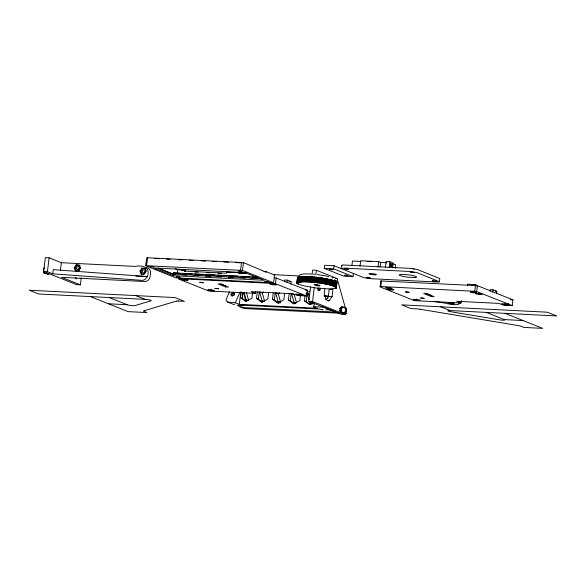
<?xml version="1.0" encoding="UTF-8"?>
<svg xmlns="http://www.w3.org/2000/svg" width="586" height="586" viewBox="0 0 586 586"><rect width="100%" height="100%" fill="white"/><g stroke="black" fill="none" stroke-linecap="round" stroke-linejoin="round"><path stroke-width="0.88" d="M336.188 281.602L336.261 281.141M327.42 284.422L328.057 279.222L329.002 279.266L328.365 284.466L327.42 284.422L320.608 283.053L311.225 282.108L311.869 276.907L311.115 276.709L310.477 281.917L309.694 281.998L310.324 276.797L309.452 276.739L310.324 276.797M323.992 283.749L324.527 278.379L323.728 278.387L323.091 283.587M43.642 269.326L43.584 272.16M44.221 267.641L43.532 269.765L43.569 272.453L47.517 273.047L43.657 271.508L45.356 257.628L49.114 257.818L61.369 262.704L134.956 266.418C142.479 264.916 150.91 267.297 147.364 276.636L143.482 276.358M147.364 276.636C146.441 278.24 144.39 280.716 141.812 280.357L52.733 273.823L47.415 271.699L49.114 257.818M52.733 273.823L53.245 269.655L147.152 276.548M60.395 270.651L61.369 262.704M48.719 273.574L48.47 274.08L47.341 273.633L49.217 273.728L76.641 284.657L80.399 284.847L81.249 277.903M145.709 265.7L240.531 270.307L243.827 270.944L273.567 282.796L175.741 277.859L145.709 265.7L146.661 257.891L147.562 257.759L241.491 262.499L244.78 263.136L266.22 272.226L266.286 271.706L263.934 271.589M146.603 265.568L147.562 257.759M175.126 274.519L173.295 274.431L173.485 272.871L257.488 277.112M173.266 275.669L153.964 267.978L244.889 272.571L264.191 280.262L173.266 275.669L173.456 274.109L158.352 268.088M177.433 273.274L177.873 269.699L175.331 268.688M255.54 291.725L255.342 293.359L208.726 291.008L178.986 279.148L178.891 277.215M178.693 278.848L179.587 278.716L179.785 277.075M184.451 270.036L185.63 270.505L185.498 271.545L184.319 271.076L184.451 270.036L177.873 269.699M184.553 280.298L181.462 279.639L181.682 279.156L184.993 279.317L188.084 279.976L187.864 280.467L184.553 280.298L184.722 278.907M210.784 290.751L207.693 290.099L207.913 289.609L211.224 289.777L214.315 290.429L214.095 290.92L210.784 290.751L210.96 289.367M246.611 273.171L226.731 272.168L226.606 273.208L184.319 271.076M225.581 286.928L218.043 283.924L220.863 284.071L228.401 287.074L225.581 286.928L225.713 285.88L220.688 283.873M240.531 270.307L241.491 262.499M242.458 270.586L243.417 262.777M314.711 303.533L313.342 306.727L317.253 308.287L239.286 304.346L240.817 291.857M252.603 292.509L251.907 298.179L245.761 301.534L240.516 297.607L241.212 291.938M242.267 296.179L242.589 293.505M246.332 301.307L242.399 298.355L243.095 292.692M268.674 292.509L267.883 298.985L261.737 302.347L256.485 298.413L257.283 291.938M262.308 302.112L258.375 299.16L259.268 291.879M272.9 284.759L269.809 284.1L270.029 283.609L273.332 283.778L276.424 284.437L276.211 284.928L272.9 284.759L273.069 283.368M179.587 278.716L273.515 283.456L274.526 274.988L266.286 271.706M284.65 293.315L283.851 299.79L277.713 303.152L272.461 299.219L273.259 292.744M276.145 278.006L307.254 290.216L306.551 295.945L275.442 283.734L276.145 278.006L274.219 277.727M278.936 303.409L274.343 299.966L275.244 292.685M284.313 281.661L284.518 280.005L287.338 280.152L291.11 281.654L290.803 284.129M287.03 282.628L287.338 280.152M300.523 294.934L299.827 300.603L293.681 303.958L288.437 300.025L289.228 293.549M294.26 303.724L290.319 300.779L291.213 293.491M298.53 277.449L297.578 277.332L296.897 283.25L297.783 283.272L296.765 282.994L297.417 277.552M296.765 282.994L297.82 282.73L296.941 282.54L298.069 282.533L297.249 282.342L297.886 277.134L298.919 277.229L297.886 277.134M336.862 281.998L335.895 281.873L336.862 281.998L336.166 288.144L329.442 288.949L316.88 288.092L304.193 285.953L297.6 283.8L298.369 283.792L297.175 283.514L297.388 281.785M297.249 282.342L298.45 282.364L297.695 282.166L298.34 276.958L299.387 277.068M297.695 282.166L298.948 282.218L298.289 282.012L298.926 276.812L299.988 276.929M298.289 282.012L299.636 282.078L299.014 281.888L299.651 276.68L300.721 276.812L300.508 278.548M299.461 281.265L299.776 278.665M299.014 281.888L300.42 281.976L299.871 281.785L300.508 276.577L301.57 276.724L300.508 276.577M300.083 282.02L300.296 280.284M299.131 295.212L296.04 294.56L296.26 294.069L302.662 294.89L302.442 295.381L299.131 295.212L299.3 293.828M300.852 281.705L301.49 276.497L302.537 276.658L301.9 281.859L300.852 281.705L301.321 281.895L301.534 280.159M299.871 281.785L300.933 281.925L301.468 277.588M301.951 281.654L302.588 276.453L303.614 276.614L302.977 281.822L301.9 281.859M302.442 280.972L302.654 279.236M303.16 281.632L303.797 276.424L304.793 276.599L304.156 281.807L302.977 281.822M303.555 280.943L303.878 278.343M304.464 281.632L305.101 276.431L306.06 276.607L305.423 281.815L304.464 281.632L304.991 279.2M305.855 281.668L306.5 276.46L307.416 276.643L306.778 281.851L305.423 281.815M313.495 302.662L309.657 304.764L304.412 300.83L305.006 295.974M306.778 281.851L307.357 281.873L307.972 276.519L308.837 276.709L308.199 281.91L309.694 281.998M307.357 281.873L307.892 277.537M310.228 304.53L306.295 301.585L307.189 294.297L308.668 293.483L307.584 294.45L309.027 299.614M308.807 281.947L309.518 276.599M310.324 282.042L311.115 276.709M345.85 312.133L345.542 314.638L341.785 314.448L308.8 301.299L310.551 287.023M312.089 274.534L312.638 270.073L316.389 270.256L337.126 278.526L345.586 308.785M311.877 282.166L312.763 276.841L313.444 277.039L312.807 282.247M312.126 282.049L312.763 276.841M313.466 282.305L314.448 277.002L315.056 277.2L314.411 282.401M313.803 282.21L314.448 277.002M345.542 314.638L341.682 313.092C351.058 313.964 344.766 313.517 340.363 312.572C346.458 315.883 347.615 305.518 341.36 306.961L340.627 311.415L340.73 312.06L341.858 312.514L339.983 312.419L312.558 301.49L314.308 287.213M315.847 274.717L316.389 270.256M315.085 282.474L315.722 277.273L316.147 277.185L316.674 277.376L316.037 282.584M315.51 282.386L316.147 277.185M316.711 282.664L317.348 277.456L317.854 277.39L318.301 277.574L317.663 282.782M316.858 285.792L314.147 284.664A3.443 0.476 7 0 1 319.67 285.448A3.443 0.476 7 0 1 317.026 285.814L317.055 284.173M317.216 282.591L317.854 277.39M318.337 282.87L318.974 277.661L319.56 277.61L319.927 277.793L319.282 283.001M318.923 282.818L319.56 277.61M319.949 283.097L320.593 277.889L321.245 277.852L320.886 283.236M320.608 283.053L321.245 277.852M321.538 283.331L322.183 278.13L322.908 278.108L322.52 283.492M322.271 283.316L322.908 278.108M353.373 273.442L352.992 276.563L343.594 276.094L324.27 268.388L324.659 265.268L334.057 265.744L363.723 277.574L368.799 278.584L438.167 282.086L439.434 281.705L439.822 278.584L417.283 269.479L412.207 268.469L342.839 264.96L341.572 265.341L341.191 268.469L341.733 268.806M323.882 283.587L324.527 278.379M324.593 283.858L325.237 278.65L326.087 278.811L325.237 278.65M324.805 289.052L324.256 293.535L325.926 299.519L329.171 300.808L332.086 296.655L332.973 289.484L329.215 289.294L328.336 296.465L325.904 299.929M325.45 284.02L326.087 278.665M326.043 284.137L326.68 278.929L327.581 278.958L326.856 284.305M328.504 281.991L329.002 279.266M329.698 284.781L328.709 284.715L329.354 279.515L330.336 279.573L329.427 284.891L329.918 285.016L330.936 285.096L331.573 279.888L330.555 279.808L329.918 285.016M329.64 283.155L329.962 280.555M330.79 283.456L331.112 280.855M332.028 285.616L331.024 285.316L331.669 280.108L332.709 280.203L332.028 285.616L333.082 285.719L333.72 280.518L332.665 280.408L333.72 280.518M331.947 282.884L332.159 281.155M352.992 276.563L333.668 268.864L334.057 265.744M333.551 280.709L332.914 285.909L333.976 286.034L334.621 280.826L333.551 280.709L334.621 280.826M335.382 281.134L334.32 281.002L335.382 281.134L334.745 286.342L333.683 286.202L334.108 282.738M336.02 281.434L334.958 281.287L336.02 281.434L335.375 286.635L334.32 286.488L334.533 284.752M336.144 282.188L337.067 282.254L336.401 287.931L335.514 287.426L336.43 287.462L335.36 287.184L336.225 287.199L335.067 286.928L335.873 286.928L336.51 281.72L335.47 281.558L336.51 281.72M339.983 312.419L339.895 308.683L340.605 307.32M345.381 313.114L345.989 308.053L346.443 309.547L345.381 313.114L345.996 308.09L346.297 311.276L345.63 313.686M351.9 265.546L352.457 261.019L360.991 261.451M360.009 266.161L360.676 260.733L378.717 261.642L380.739 262.447L386.716 262.748M378.051 267.07L378.717 261.642M380.189 266.974L380.739 262.447M433.435 301.585A10.936 1.502 7 0 1 440.635 302.391L442.752 302.728A9.676 1.333 7 0 1 446.041 303.416A7.413 1.018 7 0 0 454.084 304.588A7.413 1.018 7 0 0 458.538 304.171A12.167 1.67 7 0 1 458.699 303.775L461.036 302.977L414.419 300.625L380.204 286.986L380.614 280.958L475.436 285.565L478.733 286.195L512.948 299.834L512.245 305.562L503.323 305.108L499.082 303.423L456.794 301.285L461.036 302.977L461.336 300.523M379.911 286.679L380.805 286.547L381.508 280.819M385.463 267.201L386.159 261.532L389.924 261.722L393.221 263.033L392.62 267.897M389.229 267.392L389.924 261.722M391.829 266.308L392.085 264.22L390.672 263.656L390.415 265.744L391.829 266.308L390.327 266.227M390.247 289.916L387.156 289.257L387.375 288.766L390.686 288.935L393.777 289.594L393.558 290.085L390.247 289.916L390.423 288.524M395.25 268.461L395.697 264.843L392.554 263.59M416.485 300.369L413.386 299.717L413.606 299.226L420.008 300.047L419.788 300.537L416.485 300.369L416.653 298.985M431.274 296.545L423.737 293.542L426.557 293.681L434.094 296.692L431.274 296.545L431.406 295.498L425.539 293.161M467.416 285.69L467.599 284.21L475.114 284.591L476.528 285.148M380.805 286.547L474.733 291.286L475.436 285.565M512.245 305.562L476.66 291.564L477.363 285.836M478.594 294.377L475.502 293.718L475.722 293.227L482.117 294.055L481.904 294.538L478.594 294.377L478.762 292.985M490.013 291.279L490.211 289.623L493.031 289.77L496.803 291.271L496.496 293.747M492.731 292.246L493.031 289.77M504.824 304.83L501.733 304.171L501.953 303.687L508.355 304.508L508.135 304.998L504.824 304.83L505 303.445M508.135 304.998L508.304 303.607M305.973 281.829L306.5 276.46M317.846 288.246L318.235 289.975L319.07 290.663L319.956 289.989L320.483 288.268L318.227 288.158M229.463 291.85L226.145 299.585L226.46 300.948L227.551 302.032L234.144 304.661L234.444 304.259M227.551 302.032L235.374 302.794L239.828 292.399M327.618 298.186L328.512 296.062L324.19 295.842M342.297 307.005L341.631 309.423L341.667 312.111L344.407 312.77M44.609 272.783L44.792 273.376L45.906 273.662L47.532 274.036L47.774 273.53M344.693 313.642L344.934 313.136M327.581 278.958L326.68 278.929M74.21 267.736L76.114 264.865L79.183 265.019L80.363 268.051L78.465 270.922L75.389 270.769L74.21 267.736L75.154 268.11L76.334 271.142M75.154 268.11L77.052 265.238L80.128 265.392M139.988 271.054L141.885 268.183L144.962 268.337L146.134 271.369L144.237 274.241L141.16 274.087L139.988 271.054L140.933 271.435L142.105 274.46L143.643 274.541M140.933 271.435L142.83 268.564L145.907 268.718M231.06 294.209L231.997 293.205L233.375 292.839L234.385 293.33L234.444 294.377L233.506 295.381L232.129 295.747L231.118 295.263L231.06 294.209L232.151 296.362M341.191 268.469L344.077 268.102L411.826 271.589L416.902 272.6L439.434 281.705M263.451 301.556L262.067 300.633L259.664 292.033L262.33 293.095L263.612 291.953M280.108 302.815L278.042 301.446L275.64 292.839L278.306 293.901L279.588 292.758M328.365 284.466L328.709 284.715M306.837 292.707L309.913 291.022M300.017 274.666L304.185 273.889L311.276 273.999M298.948 276.233L299.6 275.999M330.336 279.573L329.354 279.515M176.305 301.123L143.673 310.895A4.234 0.579 7 0 0 143.907 311.364L146.896 312.572L128.1 311.62L90.405 296.597M331.573 279.888L330.555 279.808M330.936 285.096L330.577 285.192L331.024 285.316M299.534 276.021L299.988 275.911M338.928 313.195L244.421 308.544L242.494 307.987L240.597 306.581M332.709 280.203L331.669 280.108M300.721 276.812L299.651 276.68M237.931 305.518L239.828 306.925L241.754 307.482L336.261 312.133L331.515 310.258L325.919 309.686M332.562 285.792L333.082 285.719M300.933 281.925L301.321 281.895M333.976 286.034L333.683 286.202M334.745 286.342L334.32 286.488M302.537 276.658L301.49 276.497M303.614 276.614L302.588 276.453M335.873 286.928L334.635 286.657L335.375 286.635M304.793 276.599L303.797 276.424M304.156 281.807L304.669 281.807M135.827 276.153L142.317 276.292M76.883 278.768L75.968 278.76L75.323 277.471M297.175 283.514L298.01 283.529L296.897 283.25M306.06 276.607L305.101 276.431M306.632 276.621L307.416 276.643M297.534 278.042L298.428 278.072M367.078 261.415L371.641 261.649M389.829 264.11L392.085 264.22M154.55 258.499L159.114 258.726M166.417 259.1L170.072 259.283M178.291 259.701L181.938 259.884M189.241 260.25L193.805 260.484M201.115 260.851L205.679 261.078M212.066 261.4L216.637 261.634M223.94 262.001L228.503 262.235M235.806 262.601L240.37 262.828M324.27 268.388L333.668 268.864M238.773 272.9L246.083 273.274M273.479 274.651L299.05 275.947M181.162 270.278L185.63 270.505M230.65 272.776L226.731 272.168M238.876 273.193L242.538 273.376M308.837 276.709L307.972 276.519M473.188 284.979L475.693 285.111M335.624 278.445L337.126 278.526M194.493 271.999L198.097 272.182M206.191 272.585L209.788 272.768M217.889 273.179L221.486 273.362M180.349 273.376L173.485 272.871M183.088 273.515L192.223 273.977M194.962 274.116L203.174 274.534M206.829 274.717L215.047 275.127M217.787 275.266L226.914 275.728M229.653 275.867L237.872 276.284M241.52 276.467L249.739 276.885M252.478 277.017L256.133 277.207M173.456 274.109L260.748 278.518M181.514 274.841L186.993 275.12M193.38 275.442L198.859 275.72M205.254 276.043L210.733 276.321M216.212 276.599L221.684 276.87M228.079 277.193L233.558 277.471M239.945 277.793L245.424 278.072M250.903 278.35L256.382 278.621M495.39 291.198L496.803 291.271M288.993 281.544L291.11 281.654M43.657 271.508L47.415 271.699M43.569 272.453L43.84 272.995L48.836 273.574L44.792 273.376M47.532 274.036L48.47 274.08M317.7 289.872L319.956 289.989M510.274 299.702L512.948 299.834M305.467 290.129L307.254 290.216M323.97 296.055L327.435 296.23M328.336 296.465L332.086 296.655M306.551 295.945L297.629 295.498L293.388 293.806L251.101 291.667L255.342 293.359M327.669 300.735L329.171 300.808M308.8 301.299L312.558 301.49M420.228 309.254L518.5 325.633A4.234 0.579 7 0 1 520.932 326.219L523.928 327.42L542.717 328.372L523.086 320.542L504.297 319.59A4.234 0.579 7 0 1 503.718 320.168A4.234 0.579 7 0 1 499.213 319.795L450.759 311.723A4.234 0.586 7 0 1 447.887 310.858A4.234 0.586 7 0 1 450.187 310.573L556.7 315.957L547.273 312.199L401.63 304.845L411.057 308.602L417.02 308.903A4.234 0.579 7 0 1 420.228 309.254M343.418 307.591L345.044 307.672M313.342 306.727L323.75 307.167L331.515 310.258M339.895 308.683L341.147 308.741M108.476 303.79L127.265 304.742A4.234 0.579 7 0 0 131.33 305.548A4.234 0.579 7 0 0 135.014 305.592L151.1 300.779A4.234 0.579 7 0 0 149.855 300.003A4.234 0.579 7 0 0 145.225 299.358L38.727 293.989L29.3 290.231L174.943 297.585L184.37 301.343L178.408 301.036M339.66 310.646L340.913 310.705M340.73 312.06L341.667 312.111M336.401 287.931L335.309 287.953L336.166 288.144M310.961 276.841L311.869 276.907M312.514 276.958L313.444 277.039M313.525 274.167L314.916 274.299M314.111 277.105L315.056 277.2M315.722 277.273L316.674 277.376M317.268 274.548L326.695 276.05M317.348 277.456L318.301 277.574M318.974 277.661L319.927 277.793M474.733 291.286L476.66 291.564M320.593 277.889L321.524 278.028M273.515 283.456L275.442 283.734M322.183 278.13L323.091 278.277M323.728 278.387L324.622 278.54M413.46 269.113L414.163 269.282M327.098 276.131L328.966 276.563M297.578 277.332L298.457 277.522M328.057 279.222L328.827 279.39M307.335 281.72L308.199 281.91M298.34 276.958L299.102 277.156M310.477 281.917L311.225 282.108M237.579 305.225L243.131 305.885L241.168 305.101L319.136 309.034L323.069 309.921L322.615 309.518M332.174 277.552L333.156 277.852L332.277 277.515M505.022 313.342L523.086 320.542M486.226 312.397L504.297 319.59M109.194 297.549L127.265 304.742M440.775 306.822L450.202 310.573M334.386 279.932L334.496 279.976M341.36 306.961L342.488 307.408M305.936 293.791L307.189 294.297M307.584 294.45L309.584 295.249M304.412 300.83L306.295 301.585M309.511 301.336L309.987 303.057L311.986 303.856M288.437 300.025L290.319 300.779M296.443 302.449L294.275 294.707L291.616 293.645L294.018 302.251L296.018 303.043M272.461 299.219L274.343 299.966M278.042 301.446L280.042 302.237M242.699 292.612L243.805 293.051L245.6 300.127M256.485 298.413L258.375 299.16M262.067 300.633L264.066 301.431M240.516 297.607L242.399 298.355M244.172 292.949L246.091 299.827L248.09 300.625M159.736 269.025L173.295 274.431M235.374 302.794L239.286 304.346M141.885 268.183L142.83 268.564M141.16 274.087L142.105 274.46M76.114 264.865L77.052 265.238M78.004 269.333L79.645 269.985M135.798 295.608L145.225 299.358M80.399 284.847L61.552 277.332L144.764 281.536L146.61 281.229L148.273 280.181L149.496 278.54A14.225 12.489 -68.3 0 0 150.412 271.084A5.289 4.644 -68.3 0 0 146.463 267.656M336.159 280.987L334.848 280.13L336.196 281.024M334.848 280.13L335.507 280.482M341.572 265.341L342.114 265.685M309.987 303.057L311.371 303.973M294.018 302.251L295.395 303.167M246.091 299.827L247.475 300.75M78.861 270.41L78.458 269.633A1.905 1.677 -68.3 0 1 80.026 267.157M233.375 292.839L234.466 294.992M231.997 293.205L233.082 295.359M144.383 273.369L144.229 272.951A1.905 1.677 -68.3 0 1 146.229 270.476M312.177 302.398L312.653 304.119M278.306 293.901L280.709 302.508M262.33 293.095L264.491 300.838M246.354 292.289L248.523 300.032M45.312 271.179L45.642 272.951M44.404 271.86L44.507 272.505M176.305 301.123A4.234 0.579 7 0 1 178.415 301.043M79.923 267.883L79.813 268.82A1.905 1.67 -68.3 0 1 78.114 270.131L76.568 268.879A1.905 1.67 -68.3 0 1 79.623 267.048L79.923 267.883M145.702 271.208L145.584 272.138A1.905 1.67 -68.3 0 1 143.885 273.457L142.347 272.197A1.905 1.67 -68.3 0 1 145.394 270.366L145.702 271.208M348.311 269.245L344.539 268.806L348.311 269.245M370.308 278.013L366.528 277.574L370.308 278.013M414.09 272.571L410.31 272.124L414.09 272.571M436.079 281.331L432.307 280.892L436.079 281.331M391.726 288.598L391.367 288.656A3.179 0.44 7 0 1 388.547 288.51L387.742 288.393A3.179 0.44 7 0 1 385.742 287.594A3.179 0.44 7 0 1 389.727 287.799A3.179 0.44 7 0 1 391.726 288.598M476.396 292.868L476.037 292.927A3.179 0.44 7 0 1 473.217 292.788L472.411 292.67A3.179 0.44 7 0 1 470.412 291.872A3.179 0.44 7 0 1 474.396 292.07A3.179 0.44 7 0 1 476.396 292.868M415.196 277.522L408.435 277.251A8.768 1.209 7 0 1 400.15 275.581A8.768 1.209 7 0 1 401.263 274.395L408.442 274.827A8.768 1.209 7 0 1 415.196 277.522M150.939 266.322C146.712 266.798 159.209 267.509 150.939 266.322M239.286 270.783C235.052 271.259 247.556 271.97 239.286 270.783M330.365 269.179C326.365 269.626 338.173 270.3 330.365 269.179M177.17 276.782C172.943 277.251 185.44 277.962 177.17 276.782M345.3 275.134C341.301 275.581 353.109 276.255 345.3 275.134M265.517 281.243C261.283 281.712 273.787 282.423 265.517 281.243M408.178 292.084L405.358 291.945L409.123 292.458L408.178 292.084M202.485 282.467L199.665 282.327L203.43 282.84L202.485 282.467M423.326 298.12L420.514 297.981L424.271 298.501L423.326 298.12M217.633 288.51L214.813 288.363L218.578 288.883L217.633 288.51M332.672 277.735L332.672 277.735M449.44 303.46A3.179 0.44 7 0 0 454.326 303.702A3.179 0.44 7 0 0 449.762 302.735A3.179 0.44 7 0 0 449.44 303.46M370.652 274.38A3.736 0.513 7 0 0 376.395 274.673A3.736 0.513 7 0 0 371.033 273.537A3.736 0.513 7 0 0 370.652 274.38"/></g></svg>
